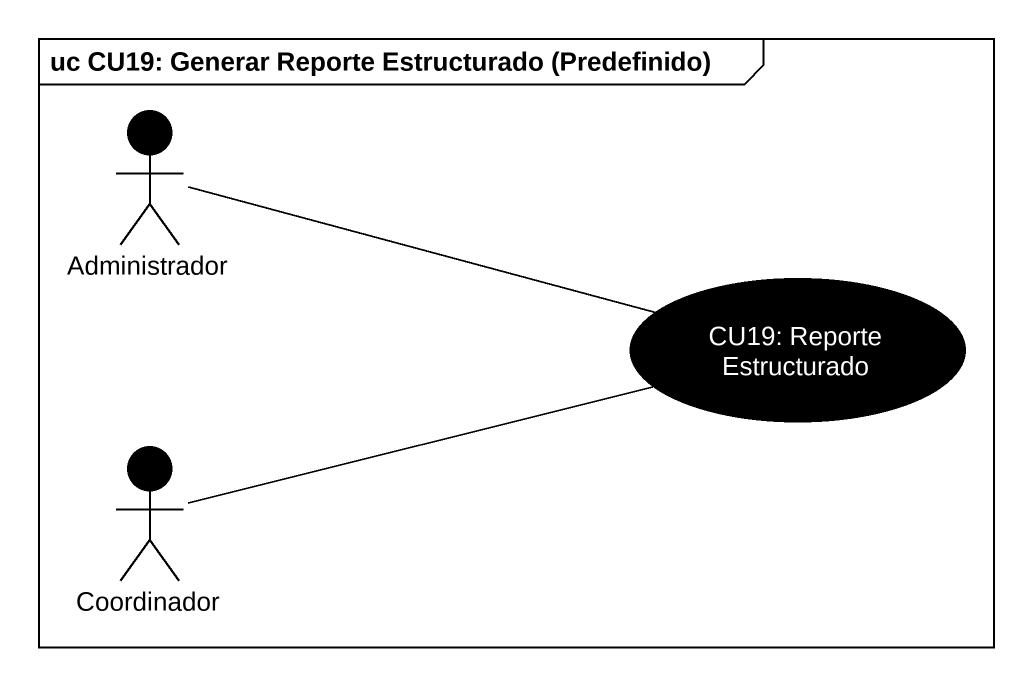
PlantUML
@startuml
mainframe uc CU19: Generar Reporte Estructurado (Predefinido)
actor Administrador #000000
usecase "CU19: Reporte Estructurado" as CU19_Reporte_Estructurado #000000
actor Coordinador #000000
Administrador -right- CU19_Reporte_Estructurado
Coordinador -right- CU19_Reporte_Estructurado
@enduml
